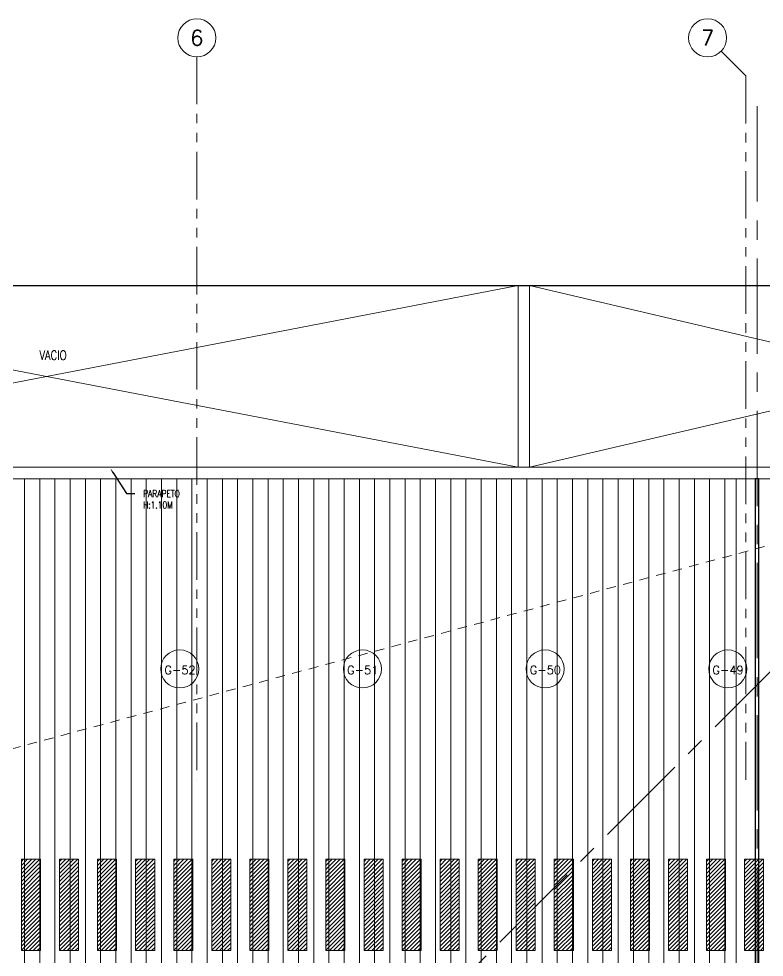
# Model space of a CAD drawing. Header units: millimetres. Extents: x 2085 to 2829, y 1347 to 1643.
# Drawn here: x 2147.1 to 2156.9, y 1372.8 to 1385.13 of the extents above; entities that cross this region are included whole.
import ezdxf
from ezdxf import colors
from ezdxf.entities.mleader import LeaderData, LeaderLine
from ezdxf.enums import TextEntityAlignment as Align
from ezdxf.math import Vec2, Vec3

# ---------------------------------------------------------------- set-up
doc = ezdxf.new("R2010")
doc.units = ezdxf.units.MM
for name, pattern in [('CENTER', [2, 1.25, -0.25, 0.25, -0.25]), ('HIDDEN2', [0.1875, 0.125, -0.0625]), ('PHANTOM', [2.5, 1.25, -0.25, 0.25, -0.25, 0.25, -0.25]), ('PHANTOM2', [1.25, 0.625, -0.125, 0.125, -0.125, 0.125, -0.125])]:
    doc.linetypes.add(name, pattern=pattern)
doc.layers.get('0').update_dxf_attribs({"color": 251, "lineweight": 9})
for name, color, linetype, lineweight in [('A-BARANDAS', 251, 'Continuous', 9), ('A-EJES', 251, 'PHANTOM', 9), ('A-HATCH', 251, 'Continuous', 9), ('A-LINEAS', 251, 'Continuous', 9), ('A-MURO BAJO', 251, 'Continuous', 9), ('A-NUMERO ESTAC', 251, 'Continuous', 13), ('A-PROYECCIONES', 251, 'HIDDEN2', 9), ('A-TEXTO-AMBIENTES', 251, 'Continuous', 9), ('A-TEXTO-INDICACIONES', 251, 'Continuous', 13), ('A_50_CortesElev', 251, 'CENTER', 13), ('CIRCULACION PEATONAL', 251, 'Continuous', 13), ('DLP_MURO BAJO', 251, 'Continuous', 13)]:
    doc.layers.add(name, color=color, linetype=linetype, lineweight=lineweight)
doc.layers.add('A-ETAPAS', color=251, linetype='Continuous', lineweight=9, plot=False)
doc.styles.add('ROMANS', font='romans.shx', dxfattribs={"width": 0.8})
doc.styles.add('TXT_COTAS', font='romans.shx', dxfattribs={"width": 0.8})

# ---------------------------------------------------------------- blocks, each defined once
blk = doc.blocks.new('EJES 1P')
at = {"layer": 'A-EJES', "linetype": 'PHANTOM2'}
blk.add_line((40.951, 5.416), (41.274, 5.092), dxfattribs=at)
for points in [[(34.064, 5.345), (34.064, -4.158)], [(41.274, 5.092), (41.274, -4.158)]]:
    blk.add_lwpolyline(points, dxfattribs=at)
at = {"layer": 'A-EJES', "linetype": 'Continuous'}
for centre in [(34.064, 5.592), (40.774, 5.592)]:
    blk.add_circle(centre, 0.25, dxfattribs=at)
at = {"layer": 'A-EJES', "linetype": 'Continuous', "style": 'ROMANS'}
for s, p in [('6', (34.064, 5.592)), ('7', (40.774, 5.592))]:
    blk.add_text(s, height=0.2, dxfattribs=at).set_placement(p, align=Align.MIDDLE_CENTER)
blk = doc.blocks.new('*U228')
at = {"layer": 'CIRCULACION PEATONAL'}
h = blk.add_hatch(dxfattribs=at)
h.set_pattern_fill('ANSI31', color=256, scale=0.3)
h.set_pattern_definition([(45, (54.250368, 0), (-0.0265165, 0.0265165), [])])
h.paths.add_polyline_path([(54.547, 0.228), (54.297, 0.228), (54.297, -0.972), (54.547, -0.972)])
h = blk.add_hatch(dxfattribs=at)
h.set_pattern_fill('ANSI31', color=256, scale=0.3)
h.set_pattern_definition([(45, (54.750368, 0), (-0.0265165, 0.0265165), [])])
h.paths.add_polyline_path([(55.047, 0.228), (54.797, 0.228), (54.797, -0.972), (55.047, -0.972)])
h = blk.add_hatch(dxfattribs=at)
h.set_pattern_fill('ANSI31', color=256, scale=0.3)
h.set_pattern_definition([(45, (55.250368, 0), (-0.0265165, 0.0265165), [])])
h.paths.add_polyline_path([(55.547, 0.228), (55.297, 0.228), (55.297, -0.972), (55.547, -0.972)])
h = blk.add_hatch(dxfattribs=at)
h.set_pattern_fill('ANSI31', color=256, scale=0.3)
h.set_pattern_definition([(45, (55.750368, 0), (-0.0265165, 0.0265165), [])])
h.paths.add_polyline_path([(56.047, 0.228), (55.797, 0.228), (55.797, -0.972), (56.047, -0.972)])
h = blk.add_hatch(dxfattribs=at)
h.set_pattern_fill('ANSI31', color=256, scale=0.3)
h.set_pattern_definition([(45, (56.250368, 0), (-0.0265165, 0.0265165), [])])
h.paths.add_polyline_path([(56.547, 0.228), (56.297, 0.228), (56.297, -0.972), (56.547, -0.972)])
h = blk.add_hatch(dxfattribs=at)
h.set_pattern_fill('ANSI31', color=256, scale=0.3)
h.set_pattern_definition([(45, (56.750368, 0), (-0.0265165, 0.0265165), [])])
h.paths.add_polyline_path([(57.047, 0.228), (56.797, 0.228), (56.797, -0.972), (57.047, -0.972)])
h = blk.add_hatch(dxfattribs=at)
h.set_pattern_fill('ANSI31', color=256, scale=0.3)
h.set_pattern_definition([(45, (57.250368, 0), (-0.0265165, 0.0265165), [])])
h.paths.add_polyline_path([(57.547, 0.228), (57.297, 0.228), (57.297, -0.972), (57.547, -0.972)])
h = blk.add_hatch(dxfattribs=at)
h.set_pattern_fill('ANSI31', color=256, scale=0.3)
h.set_pattern_definition([(45, (57.750368, 0), (-0.0265165, 0.0265165), [])])
h.paths.add_polyline_path([(58.047, 0.228), (57.797, 0.228), (57.797, -0.972), (58.047, -0.972)])
h = blk.add_hatch(dxfattribs=at)
h.set_pattern_fill('ANSI31', color=256, scale=0.3)
h.set_pattern_definition([(45, (58.250368, 0), (-0.0265165, 0.0265165), [])])
h.paths.add_polyline_path([(58.547, 0.228), (58.297, 0.228), (58.297, -0.972), (58.547, -0.972)])
h = blk.add_hatch(dxfattribs=at)
h.set_pattern_fill('ANSI31', color=256, scale=0.3)
h.set_pattern_definition([(45, (58.750368, 0), (-0.0265165, 0.0265165), [])])
h.paths.add_polyline_path([(59.047, 0.228), (58.797, 0.228), (58.797, -0.972), (59.047, -0.972)])
h = blk.add_hatch(dxfattribs=at)
h.set_pattern_fill('ANSI31', color=256, scale=0.3)
h.set_pattern_definition([(45, (59.250368, 0), (-0.0265165, 0.0265165), [])])
h.paths.add_polyline_path([(59.547, 0.228), (59.297, 0.228), (59.297, -0.972), (59.547, -0.972)])
h = blk.add_hatch(dxfattribs=at)
h.set_pattern_fill('ANSI31', color=256, scale=0.3)
h.set_pattern_definition([(45, (59.750368, 0), (-0.0265165, 0.0265165), [])])
h.paths.add_polyline_path([(60.047, 0.228), (59.797, 0.228), (59.797, -0.972), (60.047, -0.972)])
h = blk.add_hatch(dxfattribs=at)
h.set_pattern_fill('ANSI31', color=256, scale=0.3)
h.set_pattern_definition([(45, (60.250368, 0), (-0.0265165, 0.0265165), [])])
h.paths.add_polyline_path([(60.547, 0.228), (60.297, 0.228), (60.297, -0.972), (60.547, -0.972)])
h = blk.add_hatch(dxfattribs=at)
h.set_pattern_fill('ANSI31', color=256, scale=0.3)
h.set_pattern_definition([(45, (60.750368, 0), (-0.0265165, 0.0265165), [])])
h.paths.add_polyline_path([(61.047, 0.228), (60.797, 0.228), (60.797, -0.972), (61.047, -0.972)])
h = blk.add_hatch(dxfattribs=at)
h.set_pattern_fill('ANSI31', color=256, scale=0.3)
h.set_pattern_definition([(45, (61.250368, 0), (-0.0265165, 0.0265165), [])])
h.paths.add_polyline_path([(61.547, 0.228), (61.297, 0.228), (61.297, -0.972), (61.547, -0.972)])
h = blk.add_hatch(dxfattribs=at)
h.set_pattern_fill('ANSI31', color=256, scale=0.3)
h.set_pattern_definition([(45, (61.750368, 0), (-0.0265165, 0.0265165), [])])
h.paths.add_polyline_path([(62.047, 0.228), (61.797, 0.228), (61.797, -0.972), (62.047, -0.972)])
h = blk.add_hatch(dxfattribs=at)
h.set_pattern_fill('ANSI31', color=256, scale=0.3)
h.set_pattern_definition([(45, (62.250368, 0), (-0.0265165, 0.0265165), [])])
h.paths.add_polyline_path([(62.547, 0.228), (62.297, 0.228), (62.297, -0.972), (62.547, -0.972)])
h = blk.add_hatch(dxfattribs=at)
h.set_pattern_fill('ANSI31', color=256, scale=0.3)
h.set_pattern_definition([(45, (62.750368, 0), (-0.0265165, 0.0265165), [])])
h.paths.add_polyline_path([(63.047, 0.228), (62.797, 0.228), (62.797, -0.972), (63.047, -0.972)])
h = blk.add_hatch(dxfattribs=at)
h.set_pattern_fill('ANSI31', color=256, scale=0.3)
h.set_pattern_definition([(45, (63.250368, 0), (-0.0265165, 0.0265165), [])])
h.paths.add_polyline_path([(63.547, 0.228), (63.297, 0.228), (63.297, -0.972), (63.547, -0.972)])
h = blk.add_hatch(dxfattribs=at)
h.set_pattern_fill('ANSI31', color=256, scale=0.3)
h.set_pattern_definition([(45, (63.750368, 0), (-0.0265165, 0.0265165), [])])
h.paths.add_polyline_path([(64.047, 0.228), (63.797, 0.228), (63.797, -0.972), (64.047, -0.972)])
for points in [[(54.297, -0.972), (54.547, -0.972), (54.547, 0.228), (54.297, 0.228)], [(54.797, -0.972), (55.047, -0.972), (55.047, 0.228), (54.797, 0.228)], [(55.297, -0.972), (55.547, -0.972), (55.547, 0.228), (55.297, 0.228)], [(55.797, -0.972), (56.047, -0.972), (56.047, 0.228), (55.797, 0.228)], [(56.297, -0.972), (56.547, -0.972), (56.547, 0.228), (56.297, 0.228)], [(56.797, -0.972), (57.047, -0.972), (57.047, 0.228), (56.797, 0.228)], [(57.297, -0.972), (57.547, -0.972), (57.547, 0.228), (57.297, 0.228)], [(57.797, -0.972), (58.047, -0.972), (58.047, 0.228), (57.797, 0.228)], [(58.297, -0.972), (58.547, -0.972), (58.547, 0.228), (58.297, 0.228)], [(58.797, -0.972), (59.047, -0.972), (59.047, 0.228), (58.797, 0.228)], [(59.297, -0.972), (59.547, -0.972), (59.547, 0.228), (59.297, 0.228)], [(59.797, -0.972), (60.047, -0.972), (60.047, 0.228), (59.797, 0.228)], [(60.297, -0.972), (60.547, -0.972), (60.547, 0.228), (60.297, 0.228)], [(60.797, -0.972), (61.047, -0.972), (61.047, 0.228), (60.797, 0.228)], [(61.297, -0.972), (61.547, -0.972), (61.547, 0.228), (61.297, 0.228)], [(61.797, -0.972), (62.047, -0.972), (62.047, 0.228), (61.797, 0.228)], [(62.297, -0.972), (62.547, -0.972), (62.547, 0.228), (62.297, 0.228)], [(62.797, -0.972), (63.047, -0.972), (63.047, 0.228), (62.797, 0.228)], [(63.297, -0.972), (63.547, -0.972), (63.547, 0.228), (63.297, 0.228)], [(63.797, -0.972), (64.047, -0.972), (64.047, 0.228), (63.797, 0.228)]]:
    blk.add_lwpolyline(points, close=True, dxfattribs=at)
blk = doc.blocks.new('EJE')
at = {"linetype": 'Continuous'}
blk.add_circle((0, 0), 0.5, dxfattribs=at)
at = {"layer": 'A-TEXTO-INDICACIONES', "style": 'ROMANS'}
blk.add_attdef('EJE', text='', height=0.22, rotation=0, dxfattribs=at).set_placement((0.007, 0.028), align=Align.MIDDLE_CENTER)

msp = doc.modelspace()

# ---------------------------------------------------------------- hatches: boundary and pattern name
at = {"layer": 'A-HATCH'}
h = msp.add_hatch(dxfattribs=at)
h.set_pattern_fill('_USER', color=256, scale=0.2, angle=90, pattern_type=0)
h.set_pattern_definition([(90, (2156.7795, 1371.09012), (-0.2, 1e-17), [])])
h.paths.add_polyline_path([(2125.409, 1379.09), (2125.409, 1363.09), (2156.529, 1363.09), (2156.529, 1379.09)])
h.paths.add_polyline_path([(2142.559, 1379.09), (2142.859, 1379.09), (2142.859, 1363.09), (2142.559, 1363.09)], flags=16)

# ---------------------------------------------------------------- linework, layer by layer
msp.add_lwpolyline([(2114.545, 1381.747), (2138.896, 1381.626), (2138.966, 1382.03), (2139.054, 1381.238), (2139.102, 1381.626), (2165.245, 1381.626)])
at = {"color": 1}
msp.add_lwpolyline([(2114.546, 1381.744), (2138.898, 1381.624), (2138.967, 1382.027), (2139.055, 1381.235), (2139.103, 1381.624), (2165.246, 1381.624)], dxfattribs=at)
at = {"layer": 'A-BARANDAS', "lineweight": 30}
msp.add_lwpolyline([(2156.779, 1363.09), (2156.829, 1363.09), (2156.829, 1379.09), (2156.779, 1379.09)], close=True, dxfattribs=at)
at = {"layer": 'A-ETAPAS', "linetype": 'CENTER'}
msp.add_line((2156.804, 1383.983), (2156.804, 1361.827), dxfattribs=at)
at = {"layer": 'A-ETAPAS', "color": 4, "linetype": 'CENTER'}
msp.add_line((2156.806, 1383.98), (2156.806, 1361.825), dxfattribs=at)
at = {"layer": 'A-LINEAS'}
msp.add_lwpolyline([(2125.409, 1379.09), (2125.409, 1363.09), (2156.529, 1363.09), (2156.529, 1379.09)], close=True, dxfattribs=at)
at = {"layer": 'A-MURO BAJO'}
for p, q in [((2141.265, 1381.626, 0), (2153.665, 1379.24)), ((2153.665, 1381.626, 0), (2141.265, 1379.24, 0)), ((2153.665, 1381.626, 0), (2153.665, 1379.24)), ((2153.815, 1381.626, 0), (2153.815, 1379.24)), ((2153.815, 1381.626, 0), (2164.016, 1379.24, 0)), ((2164.016, 1381.626, 0), (2153.815, 1379.24)), ((2140.965, 1379.09), (2160.214, 1379.09))]:
    msp.add_line(p, q, dxfattribs=at)
msp.add_lwpolyline([(2140.965, 1379.24), (2142.409, 1379.24), (2142.409, 1379.74), (2143.009, 1379.74), (2143.009, 1379.24), (2160.214, 1379.24)], dxfattribs=at)
at = {"layer": 'A-PROYECCIONES'}
msp.add_line((2100.724, 1363.09), (2160.214, 1379.09), dxfattribs=at)
at = {"layer": 'A_50_CortesElev'}
msp.add_lwpolyline([(2159.964, 1379.54), (2138.751, 1358.327)], dxfattribs=at)

# ---------------------------------------------------------------- block references
msp.add_blockref('EJES 1P', (2115.38, 1379.29))
at = {"rotation": 180.0005141974605}
msp.add_blockref('*U228', (2211.187, 1373.118), dxfattribs=at)
at = {"layer": 'A-NUMERO ESTAC'}
ref = msp.add_blockref('EJE', (2149.219, 1376.59), dxfattribs=dict(at, xscale=-0.5, yscale=0.5, zscale=0.5, rotation=180))
ref.add_attrib('EJE', 'G-52', dxfattribs={"layer": 'A-TEXTO-INDICACIONES', "height": 0.11, "rotation": 360, "style": 'ROMANS'}).set_placement((2149.223, 1376.576), align=Align.MIDDLE_CENTER)
ref = msp.add_blockref('EJE', (2151.619, 1376.59), dxfattribs=dict(at, xscale=-0.5, yscale=0.5, zscale=0.5, rotation=180))
ref.add_attrib('EJE', 'G-51', dxfattribs={"layer": 'A-TEXTO-INDICACIONES', "height": 0.11, "rotation": 360, "style": 'ROMANS'}).set_placement((2151.623, 1376.576), align=Align.MIDDLE_CENTER)
ref = msp.add_blockref('EJE', (2154.019, 1376.59), dxfattribs=dict(at, xscale=-0.5, yscale=0.5, zscale=0.5, rotation=180))
ref.add_attrib('EJE', 'G-50', dxfattribs={"layer": 'A-TEXTO-INDICACIONES', "height": 0.11, "rotation": 360, "style": 'ROMANS'}).set_placement((2154.023, 1376.576), align=Align.MIDDLE_CENTER)
ref = msp.add_blockref('EJE', (2156.419, 1376.59), dxfattribs=dict(at, xscale=-0.5, yscale=0.5, zscale=0.5, rotation=180))
ref.add_attrib('EJE', 'G-49', dxfattribs={"layer": 'A-TEXTO-INDICACIONES', "height": 0.11, "rotation": 360, "style": 'ROMANS'}).set_placement((2156.423, 1376.576), align=Align.MIDDLE_CENTER)
at = {"layer": 'DLP_MURO BAJO'}
msp.add_blockref('EJES 1P', (2115.38, 1379.29), dxfattribs=at)

# ---------------------------------------------------------------- texts
at = {"layer": 'A-TEXTO-AMBIENTES', "insert": (2147.554, 1380.712), "char_height": 0.12, "width": 2.55621, "attachment_point": 5, "style": 'ROMANS'}
msp.add_mtext('VACIO', dxfattribs=at)

# ---------------------------------------------------------------- leaders
at = {"layer": 'A-TEXTO-INDICACIONES'}
ml = msp.add_multileader_mtext('Standard', dxfattribs=at)
ml.set_content('\\pxsm1,ql,t16;PARAPETO\\PH:1.10M', color=256, style='TXT_COTAS')
ml.set_leader_properties(color=7)
ml.build(insert=Vec2(0, 0))
ml.multileader.update_dxf_attribs({"dogleg_length": 0.11, "arrow_head_size": 0.07})
ctx = ml.context
ctx.base_point, ctx.char_height, ctx.arrow_head_size, ctx.landing_gap_size, ctx.plane_origin = Vec3(2148.628, 1378.894), 0.09, 0.07, 0.05, Vec3(2148.365, 1378.454)
ctx.text_align_type = 2
notes = []
notes.append((ctx, [(0, (1, 1, 0), (2148.518, 1378.894), (1, 0), 0.11, [(0, [(2148.308, 1379.224)], 0, [])])]))
ctx.mtext.insert, ctx.mtext.width, ctx.mtext.defined_height, ctx.mtext.alignment, ctx.mtext.flow_direction = Vec3(2149.189, 1378.939), 0.45047, 0.437, 3, 5
for ctx, leaders in notes:
    for number, flags, end, landing, length, lines in leaders:
        leader = LeaderData()
        leader.index, (leader.has_last_leader_line, leader.has_dogleg_vector, leader.attachment_direction) = number, flags
        leader.last_leader_point, leader.dogleg_vector, leader.dogleg_length = Vec3(end), Vec3(landing), length
        for number, points, colour, breaks in lines:
            line = LeaderLine()
            line.index, line.vertices, line.color, line.breaks = number, Vec3.list(points), colors.encode_raw_color(colour), breaks
            leader.lines.append(line)
        ctx.leaders.append(leader)

doc.saveas('drawing.dxf')
